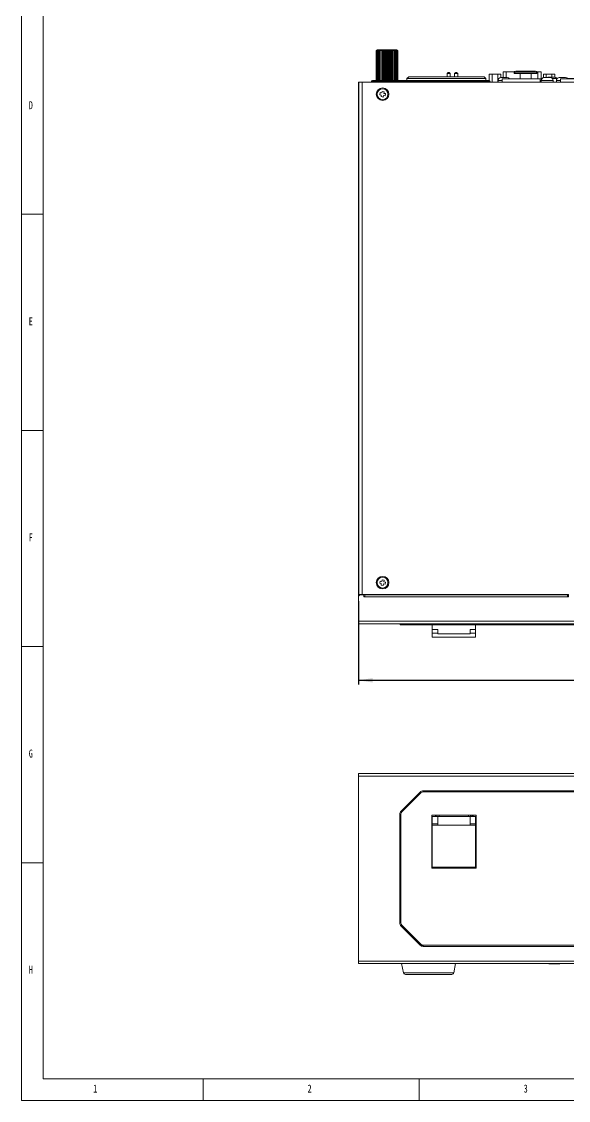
# Model space of a CAD drawing. Header units: millimetres. Extents: x 5 to 589, y 5 to 415.
# Drawn here: x 5 to 131.5, y 5 to 254.6 of the extents above; entities that cross this region are included whole.
import ezdxf

# ---------------------------------------------------------------- set-up
doc = ezdxf.new("R2010")
doc.units = ezdxf.units.MM
doc.styles.add('SLDTEXTSTYLE0', font='TXT', dxfattribs={"width": 0.75})
doc.dimstyles.new('SLDDIMSTYLE2', dxfattribs={"dimtxt": 6, "dimasz": 3.302, "dimexe": 0, "dimexo": 0.0625, "dimgap": 1.5, "dimtad": 1, "dimlfac": 2, "dimrnd": 1e-09, "dimzin": 4, "dimdsep": 46, "dimtxsty": 'SLDTEXTSTYLE0', "dimsah": 1, "dimcen": 0.09, "dimadec": 0, "dimazin": 1, "dimtfac": 1, "dimtofl": 0, "dimtmove": 0, "dimatfit": 3, "dimfxl": 1, "dimfrac": 2, "dimtolj": 1, "dimtzin": 12, "dimarcsym": 0})

# ---------------------------------------------------------------- blocks, each defined once
blk = doc.blocks.new('_D_2')
for p, q in [((82.92, 120.49), (82.92, 101.19)), ((299.12, 120.49), (299.12, 101.19)), ((82.92, 102.19), (299.12, 102.19))]:
    blk.add_line(p, q)
for points in [[(82.92, 102.19), (86.23, 101.68), (86.23, 102.7)], [(299.12, 102.19), (295.82, 102.7), (295.82, 101.68)]]:
    blk.add_solid(points)
at = {"insert": (164.05, 109.92), "char_height": 6, "attachment_point": 1, "style": 'SLDTEXTSTYLE0'}
blk.add_mtext('432.40', dxfattribs=at)

msp = doc.modelspace()

# ---------------------------------------------------------------- linework, layer by layer
at = {"color": 7, "linetype": 'Continuous', "lineweight": 0}
for p, q in [((5, 415), (5, 5)), ((10, 410), (10, 10)), ((5, 210), (10, 210)), ((10, 160), (5, 160)), ((5, 110), (10, 110)), ((10, 60), (5, 60)), ((10, 10), (584, 10)), ((47, 5), (47, 10)), ((97, 10), (97, 5)), ((5, 5), (589, 5))]:
    msp.add_line(p, q, dxfattribs=at)
at = {"color": 7, "linetype": 'Continuous', "lineweight": 15}
for p, q in [((87.0248, 247.7905), (87.1804, 247.946)), ((87.0251, 247.7905), (87.0248, 247.7905)), ((87.0248, 240.9904), (87.0248, 247.7905)), ((87.3355, 248.0905), (87.0251, 247.7905)), ((87.0251, 240.9904), (87.0251, 247.7905)), ((87.0606, 247.7905), (87.3355, 248.0905)), ((87.0622, 247.7905), (87.0606, 247.7905)), ((87.0606, 240.9904), (87.0606, 247.7905)), ((87.3888, 248.0905), (87.0622, 247.7905)), ((87.0622, 240.9904), (87.0622, 247.7905)), ((87.1444, 247.7905), (87.3888, 248.0905)), ((87.1472, 247.7905), (87.1444, 247.7905)), ((87.1444, 240.9904), (87.1444, 247.7905)), ((87.4836, 248.0905), (87.1472, 247.7905)), ((87.1472, 240.9904), (87.1472, 247.7905)), ((87.3234, 248.0905), (87.1797, 247.9467)), ((87.2745, 247.7905), (87.4836, 248.0905)), ((87.2784, 247.7905), (87.2745, 247.7905)), ((87.2745, 240.9904), (87.2745, 247.7905)), ((87.2784, 240.9904), (87.2784, 247.7905)), ((87.3234, 248.0905), (87.3355, 248.0905)), ((87.3355, 248.0905), (87.3888, 248.0905)), ((87.3888, 248.0905), (87.4836, 248.0905)), ((87.4483, 247.7905), (87.6182, 248.0905)), ((87.4534, 247.7905), (87.4483, 247.7905)), ((87.4483, 240.9904), (87.4483, 247.7905)), ((87.7898, 248.0905), (87.4534, 247.7905)), ((87.4534, 240.9904), (87.4534, 247.7905)), ((87.4836, 248.0905), (87.6182, 248.0905)), ((87.6182, 248.0905), (87.7898, 248.0905)), ((87.6625, 247.7905), (87.7898, 248.0905)), ((87.6686, 247.7905), (87.6625, 247.7905)), ((87.6625, 240.9904), (87.6625, 247.7905)), ((87.9952, 248.0905), (87.6686, 247.7905)), ((87.6686, 240.9904), (87.6686, 247.7905)), ((87.7898, 248.0905), (87.9952, 248.0905)), ((87.913, 247.7905), (87.9952, 248.0905)), ((87.9199, 247.7905), (87.913, 247.7905)), ((87.913, 240.9904), (87.913, 247.7905)), ((88.2303, 248.0905), (87.9199, 247.7905)), ((87.9199, 240.9904), (87.9199, 247.7905)), ((87.9952, 248.0905), (88.2303, 248.0905)), ((88.1948, 247.7905), (88.2303, 248.0905)), ((88.2025, 247.7905), (88.1948, 247.7905)), ((88.1948, 240.9904), (88.1948, 247.7905)), ((88.4906, 248.0905), (88.2025, 247.7905)), ((88.2025, 240.9904), (88.2025, 247.7905)), ((88.2303, 248.0905), (88.4906, 248.0905)), ((88.4906, 248.0905), (88.771, 248.0905)), ((88.5025, 247.7905), (88.4906, 248.0905)), ((88.4906, 240.9904), (88.4906, 248.0905)), ((88.5107, 247.7905), (88.5025, 247.7905)), ((88.5025, 240.9904), (88.5025, 247.7905)), ((88.771, 248.0905), (88.5107, 247.7905)), ((88.5107, 240.9904), (88.5107, 247.7905)), ((88.771, 248.0905), (89.066, 248.0905)), ((88.83, 247.7905), (88.771, 248.0905)), ((88.771, 240.9904), (88.771, 248.0905)), ((88.8387, 247.7905), (88.83, 247.7905)), ((88.83, 240.9904), (88.83, 247.7905)), ((89.066, 248.0905), (88.8387, 247.7905)), ((88.8387, 240.9904), (88.8387, 247.7905)), ((89.066, 248.0905), (89.37, 248.0905)), ((89.171, 247.7905), (89.066, 248.0905)), ((89.066, 240.9904), (89.066, 248.0905)), ((89.18, 247.7905), (89.171, 247.7905)), ((89.171, 240.9904), (89.171, 247.7905)), ((89.37, 248.0905), (89.18, 247.7905)), ((89.18, 240.9904), (89.18, 247.7905)), ((89.37, 248.0905), (89.6769, 248.0905)), ((89.5189, 247.7905), (89.37, 248.0905)), ((89.37, 240.9904), (89.37, 248.0905)), ((89.528, 247.7905), (89.5189, 247.7905)), ((89.5189, 240.9904), (89.5189, 247.7905)), ((89.6769, 248.0905), (89.528, 247.7905)), ((89.528, 240.9904), (89.528, 247.7905)), ((89.6769, 240.9904), (89.6769, 248.0905)), ((89.8669, 247.7905), (89.6769, 248.0905)), ((89.6769, 248.0905), (89.9808, 248.0905)), ((89.8669, 240.9904), (89.8669, 247.7905)), ((89.8759, 247.7905), (89.8669, 247.7905)), ((89.9808, 248.0905), (89.8759, 247.7905)), ((89.8759, 240.9904), (89.8759, 247.7905)), ((89.9808, 240.9904), (89.9808, 248.0905)), ((89.9808, 248.0905), (90.2759, 248.0905)), ((90.2082, 247.7905), (89.9808, 248.0905)), ((90.2169, 247.7905), (90.2082, 247.7905)), ((90.2082, 240.9904), (90.2082, 247.7905)), ((90.2759, 248.0905), (90.2169, 247.7905)), ((90.2169, 240.9904), (90.2169, 247.7905)), ((90.2759, 240.9904), (90.2759, 248.0905)), ((90.2759, 248.0905), (90.5563, 248.0905)), ((90.5361, 247.7905), (90.2759, 248.0905)), ((90.5444, 247.7905), (90.5361, 247.7905)), ((90.5361, 240.9904), (90.5361, 247.7905)), ((90.5563, 248.0905), (90.5444, 247.7905)), ((90.5444, 240.9904), (90.5444, 247.7905)), ((90.5563, 240.9904), (90.5563, 248.0905)), ((90.8444, 247.7905), (90.5563, 248.0905)), ((90.5563, 248.0905), (90.8166, 248.0905)), ((90.8166, 248.0905), (90.8521, 247.7905)), ((91.1269, 247.7905), (90.8166, 248.0905)), ((90.8166, 248.0905), (91.0517, 248.0905)), ((90.8444, 240.9904), (90.8444, 247.7905)), ((90.8521, 247.7905), (90.8444, 247.7905)), ((90.8521, 240.9904), (90.8521, 247.7905)), ((91.0517, 248.0905), (91.1339, 247.7905)), ((91.3783, 247.7905), (91.0517, 248.0905)), ((91.0517, 248.0905), (91.2571, 248.0905)), ((91.1269, 240.9904), (91.1269, 247.7905)), ((91.1339, 247.7905), (91.1269, 247.7905)), ((91.1339, 240.9904), (91.1339, 247.7905)), ((91.2571, 248.0905), (91.3843, 247.7905)), ((91.5935, 247.7905), (91.2571, 248.0905)), ((91.2571, 248.0905), (91.4287, 248.0905)), ((91.3783, 240.9904), (91.3783, 247.7905)), ((91.3843, 247.7905), (91.3783, 247.7905)), ((91.3843, 240.9904), (91.3843, 247.7905)), ((91.4287, 248.0905), (91.5986, 247.7905)), ((91.4287, 248.0905), (91.5632, 248.0905)), ((91.5632, 248.0905), (91.7724, 247.7905)), ((91.8997, 247.7905), (91.5632, 248.0905)), ((91.5632, 248.0905), (91.6581, 248.0905)), ((91.5935, 240.9904), (91.5935, 247.7905)), ((91.5986, 247.7905), (91.5935, 247.7905)), ((91.5986, 240.9904), (91.5986, 247.7905)), ((91.6581, 248.0905), (91.9025, 247.7905)), ((91.9847, 247.7905), (91.6581, 248.0905)), ((91.6581, 248.0905), (91.7114, 248.0905)), ((91.7114, 248.0905), (91.9862, 247.7905)), ((92.0218, 247.7905), (91.7114, 248.0905)), ((91.7114, 248.0905), (91.7234, 248.0905)), ((91.8672, 247.9467), (91.7234, 248.0905)), ((91.7724, 247.7905), (91.7684, 247.7905)), ((91.7684, 240.9904), (91.7684, 247.7905)), ((91.7724, 240.9904), (91.7724, 247.7905)), ((91.8665, 247.946), (92.0221, 247.7905)), ((91.8997, 240.9904), (91.8997, 247.7905)), ((91.9025, 247.7905), (91.8997, 247.7905)), ((91.9025, 240.9904), (91.9025, 247.7905)), ((91.9847, 240.9904), (91.9847, 247.7905)), ((91.9862, 247.7905), (91.9847, 247.7905)), ((91.9862, 240.9904), (91.9862, 247.7905)), ((92.0218, 240.9904), (92.0218, 247.7905)), ((92.0221, 247.7905), (92.0218, 247.7905)), ((92.0221, 240.9904), (92.0221, 247.7905)), ((103.6984, 242.8405), (103.4484, 242.5905)), ((103.4484, 242.5905), (103.4484, 241.8405)), ((104.1484, 242.5905), (103.4484, 242.5905)), ((103.6984, 242.8405), (103.8984, 242.8405)), ((104.1484, 242.5905), (103.8984, 242.8405)), ((104.1484, 241.8405), (104.1484, 242.5905)), ((105.4484, 242.8405), (105.1984, 242.5905)), ((105.1984, 242.5905), (105.1984, 241.8405)), ((105.8984, 242.5905), (105.1984, 242.5905)), ((105.4484, 242.8405), (105.6484, 242.8405)), ((105.8984, 242.5905), (105.6484, 242.8405)), ((105.8984, 241.8405), (105.8984, 242.5905)), ((113.2234, 242.3905), (113.2234, 240.9854)), ((113.2234, 242.3905), (113.8874, 242.3905)), ((113.8874, 242.3905), (113.8874, 240.5905)), ((113.8874, 242.3905), (115.2153, 242.3905)), ((115.2153, 242.3905), (115.2153, 240.5905)), ((115.2153, 242.3905), (115.8792, 242.3905)), ((115.8792, 242.3905), (115.8792, 241.6363)), ((116.4009, 242.9905), (116.4009, 241.6405)), ((116.4009, 242.9905), (117.1509, 242.9905)), ((117.1509, 242.9905), (119.0013, 242.9905)), ((119.0013, 242.7866), (119.0013, 243.0356)), ((119.0013, 242.6342), (119.0013, 242.7866)), ((119.1923, 242.5905), (120.3763, 242.5905)), ((119.7513, 243.101), (119.7513, 242.8519)), ((119.7513, 243.101), (123.5013, 243.101)), ((119.7513, 242.8519), (123.5013, 242.8519)), ((120.3763, 242.5905), (122.8763, 242.5905)), ((120.3763, 242.5905), (120.3763, 241.3405)), ((122.8763, 242.5905), (124.0603, 242.5905)), ((122.8763, 242.5905), (122.8763, 241.3405)), ((123.5013, 242.8519), (123.5013, 243.101)), ((124.2513, 243.0356), (124.2513, 242.7866)), ((124.2513, 242.9905), (124.4517, 242.9905)), ((124.2513, 242.6342), (124.2513, 242.7866)), ((124.4517, 242.9905), (125.2017, 242.9905)), ((125.2017, 241.3405), (125.2017, 242.9905)), ((125.7234, 242.3905), (125.7234, 241.601)), ((125.7234, 242.3905), (126.3874, 242.3905)), ((126.3874, 242.3905), (126.3874, 241.6405)), ((126.3874, 242.3905), (127.7153, 242.3905)), ((127.7153, 242.3905), (127.7153, 241.7103)), ((127.7153, 242.3905), (128.3792, 242.3905)), ((128.3792, 242.3905), (128.3792, 241.708)), ((83.4234, 240.5905), (82.9234, 240.5905)), ((82.9234, 122.2405), (82.9234, 240.5905)), ((83.0234, 122.0401), (83.0234, 240.5401)), ((83.7734, 240.5401), (83.0234, 240.5401)), ((83.4234, 240.5905), (83.5734, 240.5905)), ((83.5734, 240.5905), (84.0734, 240.5905)), ((83.5734, 240.5401), (83.5734, 240.5905)), ((83.7734, 122.0401), (83.7734, 240.5401)), ((298.2734, 240.5401), (83.7734, 240.5401)), ((84.0734, 240.5905), (84.0734, 240.5401)), ((84.0734, 240.5905), (84.2234, 240.5905)), ((84.2234, 240.5905), (84.2234, 240.5401)), ((297.8234, 240.5905), (84.2234, 240.5905)), ((85.9234, 240.7405), (85.9234, 240.5905)), ((86.1734, 240.9904), (113.1734, 240.9904)), ((94.5734, 241.8405), (94.1734, 241.4405)), ((112.4234, 241.4405), (94.1734, 241.4405)), ((94.1734, 240.9904), (94.1734, 241.4405)), ((94.5734, 241.8405), (112.0234, 241.8405)), ((112.0234, 241.8405), (112.4234, 241.4405)), ((112.4234, 240.9904), (112.4234, 241.4405)), ((113.4234, 240.5905), (113.4234, 240.7405)), ((115.2513, 240.9359), (115.2513, 240.5905)), ((116.0042, 241.6405), (115.8826, 241.6313)), ((116.0042, 241.6405), (116.3763, 241.6405)), ((116.2263, 241.3405), (116.2263, 240.5905)), ((116.2263, 241.3405), (124.9804, 241.3405)), ((116.3784, 241.6313), (116.3763, 241.6405)), ((116.8763, 241.6405), (116.8742, 241.6313)), ((116.8763, 241.6405), (117.2484, 241.6405)), ((117.37, 241.6313), (117.2484, 241.6405)), ((124.9804, 240.5905), (124.9804, 241.3405)), ((124.9804, 241.3405), (125.379, 241.3405)), ((125.2513, 240.9359), (125.2513, 240.5905)), ((126.0042, 241.6405), (125.8826, 241.6313)), ((126.0042, 241.6405), (126.3763, 241.6405)), ((126.3784, 241.6313), (126.3763, 241.6405)), ((126.8763, 241.6405), (126.8742, 241.6313)), ((126.8763, 241.6405), (127.2484, 241.6405)), ((126.9842, 241.7155), (127.3563, 241.7155)), ((127.37, 241.6313), (127.2484, 241.6405)), ((127.3584, 241.7063), (127.3563, 241.7155)), ((128.9397, 241.4155), (127.8129, 241.4155)), ((127.8563, 241.7155), (127.8542, 241.7063)), ((127.8563, 241.7155), (128.2284, 241.7155)), ((128.0013, 240.5905), (128.0013, 240.9359)), ((128.35, 241.7063), (128.2284, 241.7155)), ((128.7513, 240.9359), (128.7513, 240.5905)), ((129.5042, 241.6405), (129.3826, 241.6313)), ((129.5042, 241.6405), (129.8763, 241.6405)), ((129.7263, 241.3405), (129.7263, 240.5905)), ((129.7263, 241.3405), (138.4804, 241.3405)), ((129.8784, 241.6313), (129.8763, 241.6405)), ((130.3763, 241.6405), (130.3742, 241.6313)), ((130.3763, 241.6405), (130.7484, 241.6405)), ((130.87, 241.6313), (130.7484, 241.6405)), ((133.8763, 241.4155), (131.3129, 241.4155)), ((87.9558, 238.1519), (87.8629, 237.6606)), ((87.8629, 237.6606), (88.2313, 237.5909)), ((88.3242, 238.0822), (87.9558, 238.1519)), ((88.2313, 237.5909), (88.1617, 237.2224)), ((88.1617, 237.2224), (88.6529, 237.1295)), ((88.3939, 238.4507), (88.3242, 238.0822)), ((88.8852, 238.3578), (88.3939, 238.4507)), ((88.6529, 237.1295), (88.7226, 237.498)), ((88.7226, 237.498), (89.0911, 237.4283)), ((88.8155, 237.9893), (88.8852, 238.3578)), ((89.184, 237.9196), (88.8155, 237.9893)), ((89.0911, 237.4283), (89.184, 237.9196)), ((87.9558, 125.1519), (87.8629, 124.6606)), ((88.3242, 125.0822), (87.9558, 125.1519)), ((88.3939, 125.4507), (88.3242, 125.0822)), ((88.8852, 125.3578), (88.3939, 125.4507)), ((88.8155, 124.9893), (88.8852, 125.3578)), ((89.184, 124.9196), (88.8155, 124.9893)), ((89.0911, 124.4283), (89.184, 124.9196)), ((87.8629, 124.6606), (88.2313, 124.5909)), ((88.2313, 124.5909), (88.1617, 124.2224)), ((88.1617, 124.2224), (88.6529, 124.1295)), ((88.6529, 124.1295), (88.7226, 124.498)), ((88.7226, 124.498), (89.0911, 124.4283)), ((83.0234, 122.2405), (82.9234, 122.2405)), ((82.9234, 122.2405), (82.9234, 121.9905)), ((82.9234, 121.9905), (83.4234, 121.9905)), ((82.9234, 121.4905), (82.9234, 121.9905)), ((82.9234, 115.8405), (82.9234, 121.4905)), ((83.7734, 122.0401), (83.0234, 122.0401)), ((83.4234, 121.9905), (83.4234, 122.0401)), ((83.9234, 121.9905), (83.4234, 121.9905)), ((131.5234, 122.0401), (83.7734, 122.0401)), ((83.9234, 122.0401), (83.9234, 121.9905)), ((84.1734, 121.4905), (84.1734, 121.7405)), ((84.1734, 121.6405), (84.4234, 121.6405)), ((84.4234, 121.5405), (84.1734, 121.5405)), ((84.4234, 121.4905), (84.1734, 121.4905)), ((84.4234, 121.9905), (84.4234, 122.0401)), ((84.4234, 121.4905), (84.4234, 121.9905)), ((84.4234, 121.9905), (131.2734, 121.9905)), ((84.4234, 121.4905), (131.2734, 121.4905)), ((131.2734, 122.0401), (131.2734, 121.9905)), ((131.2734, 121.9905), (131.2734, 121.4905)), ((131.5234, 121.5405), (131.2734, 121.5405)), ((131.2734, 121.4905), (131.5234, 121.4905)), ((131.5234, 122.0401), (131.5234, 121.7405)), ((131.5234, 121.7405), (131.5234, 121.4905)), ((299.1234, 115.8405), (82.9234, 115.8405)), ((82.9234, 115.2405), (82.9234, 115.8405)), ((299.1234, 115.2405), (82.9234, 115.2405)), ((92.9931, 114.9905), (92.7734, 114.9905)), ((97.4073, 114.9905), (92.9931, 114.9905)), ((97.9376, 114.9905), (97.4073, 114.9905)), ((97.9376, 114.9905), (97.9376, 115.2405)), ((284.1092, 114.9905), (97.9376, 114.9905)), ((100.0226, 114.9905), (100.0226, 113.9405)), ((110.0226, 114.9905), (110.0226, 113.9405)), ((101.2726, 113.9405), (100.0226, 113.9405)), ((100.0226, 113.9405), (100.0226, 113.0655)), ((100.0226, 113.0655), (101.2726, 113.0655)), ((100.0226, 113.0655), (100.0226, 112.1905)), ((101.2726, 112.9405), (101.2726, 113.9405)), ((101.2726, 112.9405), (108.7726, 112.9405)), ((108.7726, 113.9405), (110.0226, 113.9405)), ((108.7726, 113.9405), (108.7726, 112.9405)), ((108.7726, 113.0655), (110.0226, 113.0655)), ((110.0226, 113.0655), (110.0226, 113.9405)), ((110.0226, 112.1905), (110.0226, 113.0655)), ((110.0226, 112.1905), (100.0226, 112.1905)), ((299.1234, 80.6432), (82.9234, 80.6432)), ((82.9234, 80.0432), (82.9234, 80.6432)), ((299.1234, 80.0432), (82.9234, 80.0432)), ((82.9234, 37.2432), (82.9234, 80.0432)), ((92.8163, 71.9361), (97.2305, 76.3503)), ((97.4073, 76.1735), (92.9931, 71.7593)), ((97.9376, 76.3932), (97.9376, 76.6432)), ((284.1092, 76.6432), (97.9376, 76.6432)), ((284.1092, 76.3932), (97.9376, 76.3932)), ((92.5234, 71.229), (92.7734, 71.229)), ((92.5234, 71.229), (92.5234, 46.0574)), ((92.7734, 71.229), (92.7734, 46.0574)), ((110.1484, 71.0182), (99.8984, 71.0182)), ((99.8984, 71.0182), (99.8984, 58.7182)), ((100.0226, 70.707), (100.0226, 68.957)), ((101.2726, 70.707), (100.0226, 70.707)), ((100.7734, 71.0182), (100.7734, 70.707)), ((101.0734, 71.0182), (101.0734, 70.707)), ((101.2726, 70.707), (108.7726, 70.707)), ((101.2726, 68.707), (101.2726, 70.707)), ((101.6828, 71.0182), (101.5335, 70.707)), ((108.5116, 70.707), (108.3624, 71.0182)), ((108.7726, 68.707), (108.7726, 70.707)), ((108.7726, 70.707), (110.0226, 70.707)), ((109.1041, 71.0182), (108.7929, 70.707)), ((109.5283, 71.0182), (109.2172, 70.707)), ((110.0226, 68.957), (110.0226, 70.707)), ((110.1484, 58.7182), (110.1484, 71.0182)), ((100.0226, 67.5565), (99.8984, 67.2976)), ((101.2726, 68.957), (100.0226, 68.957)), ((100.0226, 68.957), (100.0226, 68.707)), ((100.0226, 58.957), (100.0226, 68.707)), ((110.0226, 68.707), (100.0226, 68.707)), ((108.7726, 68.957), (110.0226, 68.957)), ((110.0226, 69.6956), (110.1484, 69.7683)), ((110.0226, 68.707), (110.0226, 68.957)), ((110.0226, 68.707), (110.0226, 58.957)), ((110.1484, 68.6136), (110.0226, 68.5409)), ((110.1484, 67.2941), (110.0226, 67.5565)), ((99.8984, 60.9823), (100.0226, 60.7673)), ((110.0226, 60.7673), (110.1484, 60.9853)), ((99.8984, 58.7182), (110.1484, 58.7182)), ((110.0226, 58.957), (100.0226, 58.957)), ((101.0677, 58.957), (101.2056, 58.7182)), ((101.0734, 58.7182), (101.0734, 58.9471)), ((108.8395, 58.7182), (108.9774, 58.957)), ((92.5234, 46.0574), (92.7734, 46.0574)), ((97.2305, 40.9361), (92.8163, 45.3503)), ((92.9931, 45.5271), (97.4073, 41.1129)), ((97.9376, 40.6432), (97.9376, 40.8932)), ((97.9376, 40.8932), (284.1092, 40.8932)), ((97.9376, 40.6432), (284.1092, 40.6432)), ((299.1234, 37.2432), (82.9234, 37.2432)), ((82.9234, 36.6432), (82.9234, 37.2432)), ((299.1234, 36.6432), (82.9234, 36.6432)), ((92.9234, 36.6432), (93.343, 34.5451)), ((105.0038, 34.5451), (105.4234, 36.6432)), ((127.0184, 36.6432), (127.0184, 36.6382)), ((129.5184, 36.6382), (127.0184, 36.6382)), ((129.5184, 36.6382), (129.5184, 36.6432)), ((99.1734, 34.1432), (93.8333, 34.1432)), ((104.5135, 34.1432), (99.1734, 34.1432))]:
    msp.add_line(p, q, dxfattribs=at)
at = {"color": 8, "linetype": 'Continuous', "lineweight": 15}
for p, q in [((117.1509, 242.9905), (117.1509, 241.6405)), ((124.4517, 242.9905), (124.4517, 241.3405)), ((83.4234, 240.5401), (83.4234, 240.5905)), ((113.4234, 240.7405), (85.9234, 240.7405)), ((115.2513, 240.9359), (116.2263, 240.9359)), ((125.2513, 240.9359), (126.6263, 240.9359)), ((126.6263, 240.9359), (128.0013, 240.9359)), ((128.7513, 240.9359), (129.7263, 240.9359)), ((93.343, 34.5451), (105.0038, 34.5451))]:
    msp.add_line(p, q, dxfattribs=at)
at = {"color": 7, "linetype": 'Continuous', "lineweight": 15, "flags": 128}
for points in [[(84.0734, 240.5753), (84.0771, 240.576), (84.2234, 240.5905)], [(126.8596, 241.7113), (126.7336, 241.6858), (126.6227, 241.642)], [(97.4073, 76.1735), (97.3728, 76.208), (97.3397, 76.2412), (97.3091, 76.2717), (97.2823, 76.2985), (97.2603, 76.3205), (97.244, 76.3368), (97.2339, 76.3469), (97.2305, 76.3503)], [(92.9931, 71.7593), (92.9586, 71.7938), (92.9255, 71.827), (92.8949, 71.8575), (92.8681, 71.8843), (92.8461, 71.9063), (92.8298, 71.9226), (92.8197, 71.9327), (92.8163, 71.9361)], [(99.8984, 59.4), (99.8992, 59.4), (100.0226, 59.4095)], [(92.8163, 45.3503), (92.8197, 45.3537), (92.8298, 45.3638), (92.8461, 45.3801), (92.8681, 45.4021), (92.8949, 45.4289), (92.9255, 45.4594), (92.9586, 45.4926), (92.9931, 45.5271)], [(97.2305, 40.9361), (97.2339, 40.9395), (97.244, 40.9495), (97.2603, 40.9659), (97.2823, 40.9879), (97.3091, 41.0147), (97.3397, 41.0452), (97.3728, 41.0784), (97.4073, 41.1129)]]:
    msp.add_lwpolyline(points, dxfattribs=at)
at = {"color": 7, "linetype": 'Continuous', "lineweight": 15}
for centre, radius in [((88.5234, 237.7901), 1.45), ((88.5234, 237.7901), 1.25), ((88.5234, 124.7901), 1.45), ((88.5234, 124.7901), 1.25)]:
    msp.add_circle(centre, radius, dxfattribs=at)
for centre, radius, start, end in [((119.5652, 240.9008), 2.208, 85.165855, 104.797008), ((119.5652, 240.6513), 2.2085, 85.166594, 104.79401), ((123.6874, 240.9007), 2.2081, 75.203355, 94.833781), ((123.6874, 240.6512), 2.2085, 75.206354, 94.833043), ((86.1734, 240.7405), 0.25, 90, 180), ((113.1734, 240.7405), 0.25, 0, 90), ((115.9558, 240.9359), 0.7045, 96.211825, 180), ((117.2968, 240.9359), 0.7045, 35.04267, 83.775452), ((125.9558, 240.9359), 0.7045, 96.211825, 180), ((127.2968, 240.9359), 0.7045, 0, 83.775452), ((128.2768, 241.0109), 0.7045, 35.04267, 83.775452), ((129.4558, 240.9359), 0.7045, 96.211825, 180), ((130.7968, 240.9359), 0.7045, 35.04267, 83.775452), ((83.4234, 121.4905), 0.5, 90, 180), ((83.9234, 121.7405), 0.25, 0, 90), ((92.7734, 115.2405), 0.25, 180, 270), ((93.0373, 115.2092), 0.2232, 171.951178, 258.57858), ((97.4515, 115.2092), 0.2232, 171.94994, 258.579818), ((97.9377, 75.6432), 1, 90, 135), ((97.9377, 75.6432), 0.75, 90, 135), ((93.5234, 71.229), 1, 135, 180), ((93.5234, 71.229), 0.75, 135, 180), ((93.5234, 46.0574), 1, 180, 225), ((93.5234, 46.0574), 0.75, 180, 225), ((97.9377, 41.6432), 1, 225, 270), ((97.9377, 41.6432), 0.75, 225, 270), ((93.8333, 34.6432), 0.5, 191.309932, 270), ((104.5135, 34.6432), 0.5, 270, 348.690068)]:
    msp.add_arc(centre, radius, start, end, dxfattribs=at)
for centre, start_param, end_param in [((119.7513, 242.6342), 3.14159265, 3.87132031), ((123.5013, 242.6342), 5.55345765, 6.28318531)]:
    msp.add_ellipse(centre, major_axis=(0.75, 0), ratio=0.08748866, start_param=start_param, end_param=end_param, dxfattribs=at)
for points, knots in [([(87.6182, 248.0905), (87.5187, 248.0034), (87.405, 247.904), (87.2925, 247.8031), (87.2784, 247.7905)], [0, 0, 0, 0, 0.87501618, 1, 1, 1, 1]), ([(91.7684, 247.7905), (91.6698, 247.8785), (91.5571, 247.9791), (91.443, 248.0781), (91.4287, 248.0905)], [0, 0, 0, 0, 0.87502261, 1, 1, 1, 1]), ([(115.8826, 241.6313), (115.881, 241.6336), (115.8789, 241.6365), (115.8793, 241.636), (115.8793, 241.6359)], [0, 0, 0, 0, 0.79564474, 1, 1, 1, 1]), ([(116.8742, 241.6313), (116.8085, 241.6333), (116.693, 241.6369), (116.5276, 241.6364), (116.4282, 241.633), (116.3784, 241.6313)], [0, 0, 0, 0, 0.39789111, 0.69880782, 1, 1, 1, 1]), ([(117.3733, 241.6359), (117.3733, 241.636), (117.3734, 241.6361), (117.3713, 241.6331), (117.37, 241.6313)], [0, 0, 0, 0, 0.39754561, 1, 1, 1, 1]), ([(125.8826, 241.6313), (125.881, 241.6336), (125.8789, 241.6365), (125.8793, 241.636), (125.8793, 241.6359)], [0, 0, 0, 0, 0.79563279, 1, 1, 1, 1]), ([(126.8742, 241.6313), (126.8085, 241.6333), (126.693, 241.6369), (126.5276, 241.6364), (126.4282, 241.633), (126.3784, 241.6313)], [0, 0, 0, 0, 0.39787605, 0.69880783, 1, 1, 1, 1]), ([(126.8626, 241.7063), (126.861, 241.7086), (126.8589, 241.7115), (126.8593, 241.711), (126.8593, 241.7109)], [0, 0, 0, 0, 0.79564191, 1, 1, 1, 1]), ([(126.9842, 241.7155), (126.9639, 241.7151), (126.9232, 241.7143), (126.8828, 241.709), (126.8626, 241.7063)], [0, 0, 0, 0, 0.49851116, 1, 1, 1, 1]), ([(127.8542, 241.7063), (127.7885, 241.7083), (127.673, 241.7119), (127.5076, 241.7113), (127.4082, 241.708), (127.3584, 241.7063)], [0, 0, 0, 0, 0.39787609, 0.69880784, 1, 1, 1, 1]), ([(127.3733, 241.6359), (127.3733, 241.636), (127.3734, 241.6361), (127.3713, 241.6331), (127.37, 241.6313)], [0, 0, 0, 0, 0.39755013, 1, 1, 1, 1]), ([(128.3533, 241.7109), (128.3533, 241.711), (128.3534, 241.7111), (128.3513, 241.7081), (128.35, 241.7063)], [0, 0, 0, 0, 0.39754799, 1, 1, 1, 1]), ([(129.3826, 241.6313), (129.381, 241.6336), (129.3789, 241.6365), (129.3793, 241.636), (129.3793, 241.6359)], [0, 0, 0, 0, 0.79564474, 1, 1, 1, 1]), ([(130.3742, 241.6313), (130.3085, 241.6333), (130.193, 241.6369), (130.0276, 241.6364), (129.9282, 241.633), (129.8784, 241.6313)], [0, 0, 0, 0, 0.3978836, 0.69880782, 1, 1, 1, 1]), ([(130.8733, 241.6359), (130.8733, 241.636), (130.8734, 241.6361), (130.8713, 241.6331), (130.87, 241.6313)], [0, 0, 0, 0, 0.39754561, 1, 1, 1, 1])]:
    msp.add_open_spline(points, degree=3, knots=knots, dxfattribs=at)

# ---------------------------------------------------------------- texts
at = {"color": 7, "linetype": 'Continuous', "lineweight": 0, "char_height": 1.8521, "attachment_point": 1, "style": 'SLDTEXTSTYLE0'}
for s, insert in [('D', (6.6667, 236.168)), ('E', (6.6667, 186.168)), ('F', (6.6667, 136.168)), ('G', (6.6667, 86.168)), ('H', (6.6667, 36.168)), ('1', (21.5833, 8.668)), ('2', (71.1667, 8.668)), ('3', (121.1667, 8.668))]:
    msp.add_mtext(s, dxfattribs=dict(at, insert=insert))

# ---------------------------------------------------------------- dimensions: what is measured, and where the dimension line sits
dim = msp.add_linear_dim(base=(299.1234, 102.1905), p1=(82.9234, 121.4905), p2=(299.1234, 121.4905), dimstyle='SLDDIMSTYLE2')
dim.commit()
dim.dimension.update_dxf_attribs({"geometry": '_D_2', "text_midpoint": (176.2428, 102.1905), "dimtype": 160})

doc.saveas('drawing.dxf')
